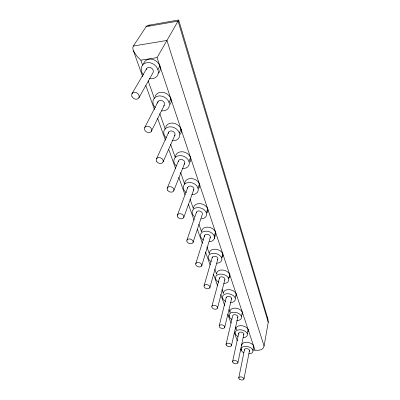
<?xml version="1.0" encoding="UTF-8"?>
<svg xmlns="http://www.w3.org/2000/svg" width="400" height="400" viewBox="0 0 400 400"><rect width="100%" height="100%" fill="white"/><g stroke="black" fill="none" stroke-linecap="round" stroke-linejoin="round"><path stroke-width="0.6" d="M253.14 349.985C256.965 350.485 263.115 351.095 264.07 346.025L268.245 322.27L267.895 318.965L178.67 20L148.7 25.27L146.59 26.03L133.35 46.02L132.81 47.635L133.02 49.655L142.68 76.685M252.89 350.22L253.675 346.115M243.955 378.91L249.5 350.59M247.325 333.775L248.165 329.66M238.74 377.975L244.485 349.725M237.92 362.62L243.86 334.195M241.13 350.095L241.375 348.93M232.57 361.68L238.715 333.33M241.45 316.41L242.35 312.29M231.535 345.385L237.905 316.895M226.04 344.44L232.63 316.025A2.685 1.68 13.7 0 1 236.025 314.93A2.685 1.68 13.7 0 1 237.51 317.68M235.24 298.06L236.205 293.945M229.12 316.505L229.4 315.34M224.665 327.575A2.885 1.76 14.5 0 0 221.265 324.8A2.885 1.76 14.5 0 0 219.915 327.575A2.885 1.76 14.5 0 0 224.665 327.575L231.615 298.605M219.225 325.735L226.3 297.29M228.665 278.63L229.705 274.525M217.49 308.23A2.97 1.87 15.2 0 0 213.96 305.31A2.97 1.87 15.2 0 0 212.615 308.28A2.97 1.87 15.2 0 0 217.49 308.23L224.845 279.73M211.885 306.33L219.485 277.905M221.695 258.03L222.81 253.935M209.865 287.665A3.06 1.99 16 0 0 206.2 284.585A3.06 1.99 16 0 0 204.855 287.775A3.06 1.99 16 0 0 209.865 287.665L217.785 259.24M204.075 285.695L212.265 257.35M214.29 236.14L215.49 232.075M214.27 238.845L215.47 234.775A7.18 5.105 17.1 0 0 209.605 227.37A7.18 5.105 17.1 0 0 201.675 231.435M201.74 265.76A3.16 2.125 17.1 0 0 197.93 262.505A3.16 2.125 17.1 0 0 196.59 265.935A3.16 2.125 17.1 0 0 201.74 265.76L210.285 237.475M195.76 263.72L204.59 235.52M206.405 212.84L207.705 208.82M193.065 242.38A3.265 2.27 18.4 0 0 189.1 238.93A3.265 2.27 18.4 0 0 187.77 242.63A3.265 2.27 18.4 0 0 193.065 242.38L202.305 214.315A3.11 2.265 18.6 0 0 199.73 211.045A3.11 2.265 18.6 0 0 196.335 212.88M186.885 240.265L196.425 212.29M198 187.995L199.405 184.025M183.79 217.37L193.8 189.62M177.39 215.17L187.72 187.525M189.015 161.44L190.535 157.54M173.845 190.555L184.71 163.235M167.21 188.265L178.42 161.055M179.385 132.99L181.04 129.185M163.155 161.725L174.975 134.98M156.565 158.675L168.75 132.055M169.05 102.44L170.85 98.745M151.325 131.375A3.825 2.99 29.1 0 0 147.81 126.22A3.825 2.99 29.1 0 0 145.025 130.595A3.825 2.99 29.1 0 0 151.325 131.375L164.22 105.355M144.765 127.44L158.055 101.57M157.92 69.545L159.885 65.995M138.87 97.855L152.975 72.765A3.795 3.135 36.2 0 0 150.9 67.79A3.795 3.135 36.2 0 0 146.25 69.53M254.975 350.005L157.08 57.62L178.545 20.21M132.015 93.67L146.545 68.755M145.935 26.71L178.055 21.08L268.245 322.27M133.35 46.02L166.95 40.465L264.07 346.025M133.405 50.8L136.72 55.98L140.84 60.165L157.08 57.62M148.7 25.27L150.12 25.205M241.215 350.025L240.53 349.495M267.405 317.745L267.895 318.965M145.845 85.51L154.485 109.635M157.65 118.46L165.45 140.225M168.825 149.64L175.57 168.465M178.735 177.295L185.06 194.945M188.43 204.355L194.125 220.24M197.285 229.065L202.345 243.19M205.51 252.015L210.145 264.955M213.52 274.37L217.525 285.55M220.69 294.375L224.695 305.55M227.855 314.38L231.02 323.205M234.395 332.615L237.345 340.855M140.84 60.165L142.595 65.13M148.14 80.8L154.39 98.455M159.73 113.545L165.26 129.175M170.63 144.355L175.18 157.22M180.545 172.38L184.67 184.035M190.045 199.235L193.36 208.595M198.87 224.17L201.52 231.665M206.905 246.88L209.39 253.91M214.76 269.085L216.62 274.335M221.99 289.52L223.44 293.61M229.05 309.475L230.09 312.415A6.405 4.03 13.7 0 1 236.405 308.255A6.405 4.03 13.7 0 1 242.23 314.4M235.38 327.365L236.195 329.665A6.245 3.815 13.2 0 1 242.4 325.79A6.245 3.815 13.2 0 1 248.025 331.645M241.36 344.265L241.775 345.435M241.835 345.045A6.09 3.615 12.8 0 1 248.855 342.575A6.09 3.615 12.8 0 1 253.52 347.995M143.555 63.8A9.03 7.5 36.6 0 1 155.55 60.635A9.03 7.5 36.6 0 1 158.52 73.155M155.125 96.375A8.61 7.035 31 0 1 166.08 93.375A8.61 7.035 31 0 1 170.31 104.28M165.665 127.35A8.25 6.59 26.5 0 1 176.17 123.99A8.25 6.59 26.5 0 1 180.445 134.305M175.465 156.735A7.94 6.175 23.1 0 1 185.235 152.39A7.94 6.175 23.1 0 1 189.895 162.295M184.775 183.625A7.66 5.79 20.5 0 1 194.01 179.06A7.66 5.79 20.5 0 1 198.725 188.45M193.51 207.81A7.41 5.43 18.6 0 1 202.825 204.235A7.41 5.43 18.6 0 1 206.995 212.94M209.365 253.2A6.965 4.8 15.9 0 1 217.72 249.63A6.965 4.8 15.9 0 1 222.335 257.205M216.615 273.7A6.765 4.525 15 0 1 225.07 270.515A6.765 4.525 15 0 1 228.925 277.9M223.45 293.045A6.58 4.27 14.3 0 1 230.905 289.89A6.58 4.27 14.3 0 1 236.105 296.18M244.545 350.135A2.55 1.505 12.9 0 1 247.425 348.715A2.55 1.505 12.9 0 1 249.11 351.29M243.785 352.765A6.125 3.61 12.9 0 1 242.8 346.89A6.125 3.61 12.9 0 1 252.175 349.015A6.125 3.61 12.9 0 1 248.8 353.9M168.385 133.445A3.465 2.75 26.3 0 1 172.44 131.16A3.465 2.75 26.3 0 1 174.67 135.635M157.7 103.075A3.615 2.94 30.7 0 1 162.285 100.735A3.615 2.94 30.7 0 1 163.71 105.93M166.35 138.015A8.315 6.605 26.3 0 1 167.405 127.325A8.315 6.605 26.3 0 1 179.365 132.93A8.315 6.605 26.3 0 1 172.065 140.69M155.275 107.64A8.68 7.055 30.7 0 1 156.9 96.36A8.68 7.055 30.7 0 1 169.08 102.53A8.68 7.055 30.7 0 1 161.6 110.845M143.38 74.92A9.105 7.525 36.2 0 1 145.915 62.9A9.105 7.525 36.2 0 1 158.185 70.515A9.105 7.525 36.2 0 1 149.24 78.56M238.03 336.55A6.28 3.81 13.3 0 1 236.96 330.345A6.28 3.81 13.3 0 1 246.58 332.505A6.28 3.81 13.3 0 1 243.175 337.7M239.02 334.185A2.615 1.585 13.3 0 1 239.705 332.255A2.615 1.585 13.3 0 1 243.015 332.815A2.615 1.585 13.3 0 1 243.465 334.935M231.96 319.44A6.45 4.025 13.7 0 1 230.925 312.82A6.45 4.025 13.7 0 1 240.855 315.305A6.45 4.025 13.7 0 1 236.715 320.63M176.305 165.96A8 6.185 23 0 1 177.33 156.095A8 6.185 23 0 1 188.89 161.105A8 6.185 23 0 1 182.31 168.56M178.34 161.735A3.335 2.575 23 0 1 182.705 159.825A3.335 2.575 23 0 1 183.915 164.325M225.55 301.37A6.625 4.265 14.3 0 1 224.415 294.355A6.625 4.265 14.3 0 1 234.62 296.89A6.625 4.265 14.3 0 1 230.435 302.585M226.195 297.74A2.76 1.775 14.3 0 1 229.315 296.44A2.76 1.775 14.3 0 1 231.505 299.06M186.355 192.67A7.72 5.795 20.5 0 1 186.065 183.17A7.72 5.795 20.5 0 1 197.65 187.17A7.72 5.795 20.5 0 1 191.89 194.58M187.635 188.155A3.215 2.415 20.5 0 1 191.505 186.265A3.215 2.415 20.5 0 1 193.5 190.18M218.77 282.25A6.81 4.52 15 0 1 217.52 274.8A6.81 4.52 15 0 1 228.015 277.395A6.81 4.52 15 0 1 223.79 283.49M219.385 278.385A2.84 1.885 15 0 1 222.925 277.075A2.84 1.885 15 0 1 224.555 280.15M194.315 216.505A7.465 5.435 18.6 0 1 195.12 208.105A7.465 5.435 18.6 0 1 205.945 211.83A7.465 5.435 18.6 0 1 201.32 218.915M211.08 261.685A7.015 4.8 15.9 0 1 210.495 253.92A7.015 4.8 15.9 0 1 221.11 256.855A7.015 4.8 15.9 0 1 216.75 263.255M212.165 257.865A2.92 2 15.9 0 1 215.785 256.43A2.92 2 15.9 0 1 217.49 259.685M203.43 240.16A7.23 5.105 17.1 0 1 202.73 231.875A7.23 5.105 17.1 0 1 213.67 234.895A7.23 5.105 17.1 0 1 209.275 241.77M204.6 236.645A3.01 2.125 17.1 0 1 207.82 234.39A3.01 2.125 17.1 0 1 209.99 237.955M239.435 379.16A2.655 1.48 13.2 0 0 243.84 379.28A2.655 1.48 13.2 0 0 240.77 376.88A2.655 1.48 13.2 0 0 239.435 379.16M156.765 161.59A3.66 2.79 25.3 0 0 162.85 162.385A3.66 2.79 25.3 0 0 159.525 157.59A3.66 2.79 25.3 0 0 156.765 161.59M131.885 96.225A4.02 3.205 33.9 0 0 138.34 98.5A4.02 3.205 33.9 0 0 136.125 92.53A4.02 3.205 33.9 0 0 131.885 96.225M233.29 362.925A2.73 1.565 13.5 0 0 237.805 363.01A2.73 1.565 13.5 0 0 234.635 360.495A2.73 1.565 13.5 0 0 233.29 362.925M226.795 345.76A2.805 1.66 14 0 0 231.425 345.805A2.805 1.66 14 0 0 228.14 343.165A2.805 1.66 14 0 0 226.795 345.76M167.66 190.35A3.515 2.6 22.4 0 0 173.54 191.16A3.515 2.6 22.4 0 0 170.39 186.685A3.515 2.6 22.4 0 0 167.66 190.35M177.8 217.11A3.385 2.425 20.2 0 0 183.485 217.93A3.385 2.425 20.2 0 0 180.495 213.745A3.385 2.425 20.2 0 0 177.8 217.11"/></g></svg>
